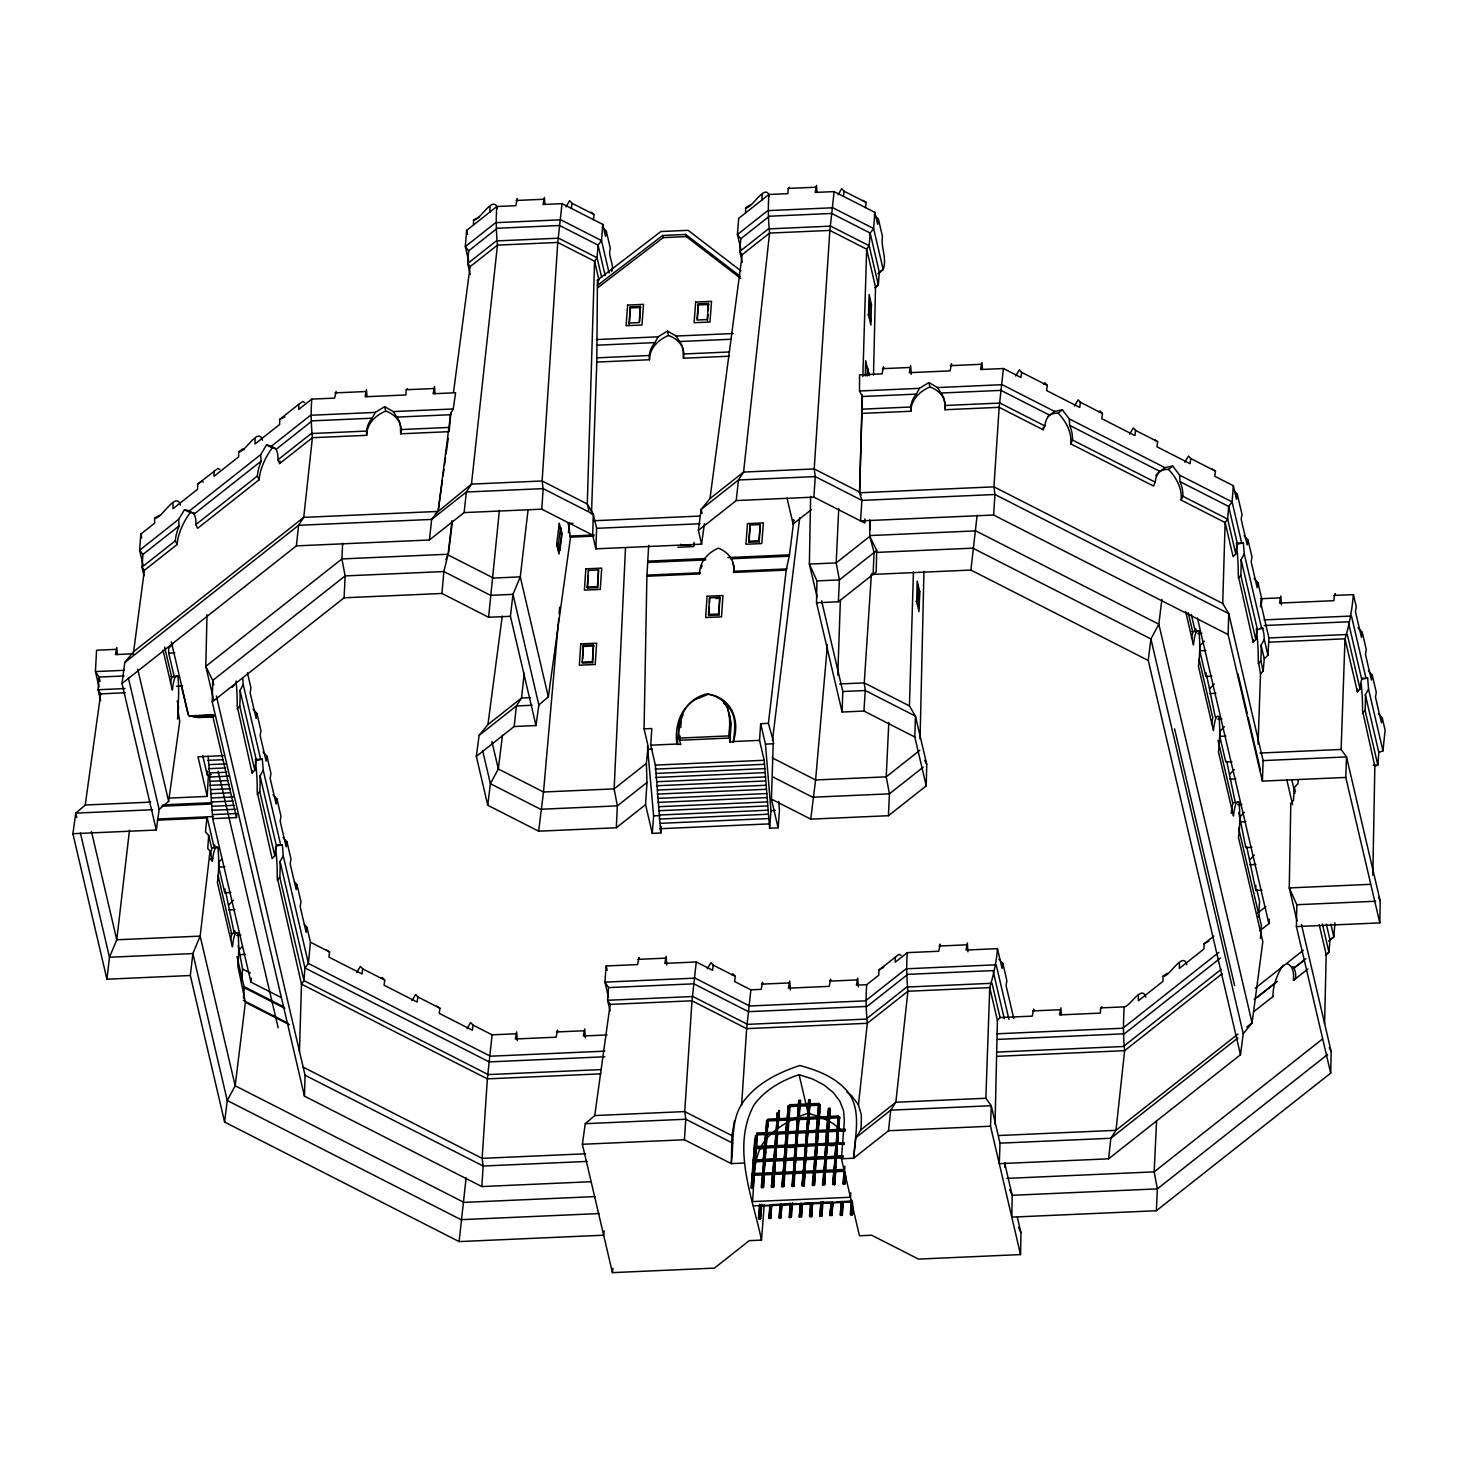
<?xml version="1.0" encoding="UTF-8"?>
<svg xmlns="http://www.w3.org/2000/svg" width="1458" height="1458" viewBox="0 0 1458 1458"><rect width="100%" height="100%" fill="white"/><g stroke="black" fill="none" stroke-linecap="round" stroke-linejoin="round"><path stroke-width="1.5" d="M1298.258 779.611L1297.985 783.584L1294.34 787.338L1293.465 800.424L1290.822 803.303L1289.255 887.922L1296.818 904.725L1296.417 926.577L1379.815 922.896L1345.789 777.424L1262.391 781.105L1228.11 634.558L993.609 515.02L860.548 520.907L861.897 500.386L859.564 492.786L862.407 396.503L859.491 390.999L859.564 374.888L882.072 373.886L883.439 366.815L883.712 367.981M661.276 826.431L660.784 833.01L652.273 833.375L645.566 804.67L646.969 782.49L646.386 763.409L648.099 746.022L644.072 728.854L646.896 576.256L648.682 545.31M810.63 496.394L809.372 564.082L817.027 596.814M793.899 520.105L789.471 554.86L786.208 570.096L768.421 723.35L773.305 740.956L771.41 799.093L810.739 819.141L888.414 815.715L926.231 785.844L914.804 737.001L863.938 711.048L842.104 712.014L816.535 602.755L816.936 580.904L809.372 564.082L836.181 562.897L869.77 536.398L869.861 519.996M1004.835 1167.348L1004.926 1162.901M743.489 1163.083L731.242 1163.63L731.952 1135.654L684.75 1111.579L594.736 1115.57L585.241 1123.681L582.38 1144.275L612.415 1272.634L714.438 1268.114L749.248 1240.649L761.495 1240.102C752.601 1196.982 731.132 1147.355 753.968 1105.018C764.903 1089.928 781.688 1080.433 799.093 1074.692L812.452 1078.938L823.97 1084.952L833.211 1092.461L839.844 1101.209L843.599 1110.868L844.346 1121.02L841.448 1158.764L859.455 1235.764L871.702 1235.236L918.522 1259.092L1020.545 1254.573L1020.965 1232.721L1017.356 1217.321M1372.816 875.164L1374.839 766.325L1362.501 710.575A31.055 3.918 85.7 0 0 1361.207 683.711M1379.815 922.896L1380.216 901.044L1346.499 756.921L1341.123 749.467L1345.005 638.823C1349.507 624.534 1351.985 609.845 1353.425 594.627L1334.234 595.465L1333.924 600.678L1279.504 603.083L1280.853 596.012L1281.436 604.815M117.333 654.533L116.804 647.498L115.455 654.587L133.589 653.785M336.142 391.382L334.629 398.107L311.793 399.109L298.762 409.406L298.799 404.285L302.899 401.424L304.667 402.608M366.979 396.704L366.468 389.687L365.101 396.758L405.907 394.954L406.235 389.742L407.493 388.593M434.994 393.696L434.484 386.662L433.117 393.751L455.625 392.749L453.238 408.969L450.759 413.161L438.093 511.43L431.659 519.413L429.436 539.989L296.375 545.875L122.016 683.492L156.298 830.039L72.9 833.721L75.761 813.127L85.238 805.016L150.611 802.119M517.499 200.256L517.189 198.598L515.84 205.687L496.868 206.526L466.578 230.419L465.321 246.602L468.856 261.693M517.262 1040.72L516.679 1031.918L515.33 1038.989L556.136 1037.185L557.503 1030.113L557.813 1031.772M544.928 204.43L544.399 197.395L543.05 204.484L562.023 203.646L602.755 224.404L605.544 236.342L606.346 231.366L602.446 227.083M585.296 1037.713L584.713 1028.911L583.346 1035.982L607.002 1034.943M639.278 959.145L638.969 957.487L637.62 964.576L606.163 965.961L604.924 982.127L608.496 997.4M666.762 965.105L666.178 956.284L664.83 963.374L696.268 961.97L712.543 970.263L713.181 965.123L710.957 962.663L707.239 968.75M762.844 983.95L762.552 982.291L761.185 989.362L750.888 989.818L734.613 981.526L735.251 976.368L732.845 973.798L731.734 974.691M789.507 187.28L788.249 188.428L787.921 193.641L768.949 194.479L738.659 218.39L737.42 234.556L740.956 249.664M790.345 989.891L789.762 981.088L788.395 988.16L829.219 986.355L830.568 979.284L830.841 980.432M817.009 192.383L816.498 185.366L815.131 192.438L834.122 191.599L874.855 212.358L877.643 224.295L878.445 219.338L874.217 214.782M858.361 986.884L857.705 978.118L856.429 985.152L866.726 984.697L878.809 975.147L878.864 970.026L899.057 954.334L901.135 955.391M911.232 374.414L910.649 365.612L909.282 372.683L950.106 370.879L951.473 363.807L951.764 365.448M940.41 945.331L940.137 944.164L938.77 951.254L907.332 952.639L895.23 962.189L895.267 957.068M967.93 951.782L967.347 942.962L965.98 950.051L997.436 948.648L1002.065 968.44L1002.867 963.465L998.967 959.164M982.455 369.475L981.945 362.459L980.578 369.53L1003.414 368.528L1020.946 377.458L1021.584 372.319L1019.361 369.84L1015.643 375.945M1033.977 1010.704L1033.667 1009.045L1032.3 1016.117L1000.06 1017.556L997.4 1020.345L995.03 1124.355M1061.388 1014.859L1060.877 1007.842L1059.51 1014.914L1100.334 1013.11L1100.644 1007.897L1101.92 1006.749M207 614.711L205.797 666.361L213.579 699.585M591.146 1181.709L481.814 1186.557L304.449 1096.143L212.23 701.881L212.722 680.43L205.797 666.361L341.919 558.924L448.098 554.222L443.852 571.554L441.938 593.461L488.594 617.263L510.428 616.297L535.997 725.555L514.164 726.521L476.329 756.392L487.756 805.253L538.64 831.188L616.315 827.743L645.566 804.67M869.934 529.6L870.134 520.542M873.506 375.052L875.529 287.117L866.653 249.172L869.168 245.746L870.153 233.061L873.615 228.542L874.855 212.358M869.77 536.398L876.695 550.468L876.203 571.919L838.368 601.789L816.535 602.755M920.071 738.987L923.953 571.299M926.231 785.844L926.741 764.393L915.442 716.097L909.428 705.909L913.437 572.028M1324.575 1024.117L1326.197 954.516L1319.198 924.627M1004.58 1162.7L1012.198 1195.287L1011.797 1217.138L1156.34 1210.741L1330.698 1073.124L1331.19 1051.674L1301.447 924.463M242.83 678.954L243.213 684.567L240.041 690.399L256.426 760.438A31.037 4.684 87.5 0 0 254.767 770.189L252.106 772.995L237.162 706.128A31.055 3.918 85.7 0 0 236.068 681.105M252.106 772.995L252.179 770.316M256.426 760.438L262.312 759.181L263.224 770.134L260.053 775.966L276.437 846.005A31.037 4.684 87.5 0 0 274.778 855.773L272.117 858.562L257.173 791.694A31.055 3.918 85.7 0 0 255.478 761.24M299.455 1051.564L301.478 984.114L277.202 877.279A31.055 3.918 85.7 0 0 275.489 846.806M591.474 514.073L596.796 362.076L597.452 280.118L660.893 231.53L688.103 230.328L740.956 270.915M865.268 375.909L865.669 360.709L869.077 375.235M867.145 375.964L867.382 367.106L869.387 375.654M869.551 315.183L870.025 298.544M871.428 304.522L870.882 325.116L868.549 315.128L869.096 294.534L871.519 304.977L869.825 305.105M917.611 603.721L918.139 585.077M919.16 605.471L918.996 611.649L916.663 601.662L917.21 581.068L919.634 591.492L919.214 607.621L917.702 601.206L916.007 601.334M919.269 601.352L919.542 591.055M1212.218 469.075L1215.443 471.134L1214.824 476.292L1233.34 485.733L1232.101 501.898L1228.638 506.418L1227.654 519.103L1225.139 522.547L1233.14 556.683L1235.783 553.876A31.037 4.684 87.5 0 1 1237.459 544.126L1243.346 542.868L1244.257 553.821L1241.086 559.653L1257.47 629.692A31.037 4.684 87.5 0 0 1255.812 639.461L1253.151 642.249L1238.207 575.381A31.055 3.918 85.7 0 0 1236.493 544.928M1253.151 642.249L1253.224 639.57M1258.054 744.072L1260.514 673.742L1258.218 660.966A31.055 3.918 85.7 0 0 1256.286 628.763M1264.25 625.518L1348.285 621.801L1361.736 679.319A31.037 4.684 87.5 0 0 1360.077 689.069L1357.416 691.876L1357.489 689.178M304.449 1096.143L305.068 1075.239L216.367 695.958M704.451 523.55L701.59 544.162L595.885 548.828L592.677 535.104L593.297 514.2L587.282 504.012L594.572 261.219L597.069 257.774L598.053 245.09L601.516 240.57L602.755 224.404M862.298 394.954L859.564 492.786L993.937 486.844L1222.715 603.466L1228.748 613.672L1263.102 760.602L1262.391 781.105M862.844 376.547L866.653 249.172L829.857 230.419L769.551 233.08L742.177 254.694L709.991 498.581L701.152 509.425L698.382 530.42L701.59 544.162M864.904 518.884L864.776 523.058L813.892 497.123L736.217 500.568L698.382 530.42M914.804 737.001L915.442 716.097L865.268 690.527L842.815 691.511L821.601 600.805M1222.715 603.466L1225.139 522.547L1181.126 500.094L1181.235 497.47A31.055 19.446 50 0 0 1168.459 469.403L1172.724 466.031L1179.613 475.144L1179.996 481.632A31.037 20.212 51.7 0 1 1182.803 496.23L1181.126 500.094M1228.11 634.558L1228.748 613.672L994.957 494.499L861.897 500.386L815.241 476.602L738.459 479.992L701.152 509.425L702.1 513.471M595.885 548.828L596.614 528.325L593.297 514.2L543.141 488.63L466.36 492.02L431.659 519.413L298.598 525.299L124.787 662.497L122.016 683.492M837.749 674.981L840.391 600.131M842.104 712.014L842.815 691.511M1161.88 599.384L1158.837 624.206L1150.909 638.932L1243.255 1033.74L1240.485 1054.735L1108.609 1158.818L999.295 1163.666L1000.006 1143.163L991.24 1105.711L985.863 1098.257L989.745 987.613C993.518 974.946 996.507 962.134 997.436 948.648M1020.545 1254.573L990.529 1126.214L991.24 1105.711L890.729 1110.158L855.882 1137.677L853.677 1158.217L841.448 1158.764M1272.943 996.543L1273.034 993.791A31.055 14.361 -64.9 0 1 1283.04 965.178M1305.858 958.69L1293.811 968.203A31.037 13.578 -63 0 1 1295.652 978.664L1293.446 980.341L1293.556 977.589A31.055 14.361 -64.9 0 0 1286.867 963.793M1345.789 777.424L1346.499 756.921L1263.102 760.602M342.648 543.305L341.919 558.924L345.127 575.91L344.106 597.798L212.23 701.881M625.482 548.299L614.128 788.869L617.354 805.873L616.315 827.743M838.751 508.441L836.181 562.897L839.407 579.901L838.368 601.789M888.797 722.366L886.227 776.841L889.435 793.826L888.414 815.715M862.352 413.379L910.849 411.247L910.703 407.001A31.037 23.893 -13.2 0 1 916.335 394.116L919.506 388.284L928.874 382.561L937.403 387.5L941.03 393.022A31.037 23.893 -13.2 0 1 944.711 405.506L944.875 409.734L999.149 407.329L1043.181 429.782L1043.308 427.158M1070.773 443.852L1070.883 441.209A31.055 19.446 50 0 0 1058.107 413.143L1062.372 409.771L1069.261 418.883L1069.643 425.372A31.037 20.212 51.7 0 1 1072.45 439.988L1070.773 443.852L1153.533 486.043L1155.21 482.179A31.037 20.212 51.7 0 1 1159.967 471.426L1165.051 467.654L1172.724 466.031M1156.577 1120.582L1154.171 1171.868L1157.379 1188.871L1156.34 1210.741M699.512 697.835L708.406 694.245C731.843 697.817 740.354 720.361 733.356 741.539L729.765 742.341C728.635 720.616 735.197 699.33 707.094 693.899C684.422 698.655 674.161 723.496 680.795 744.509L676.895 744.036C674.343 725.555 681.032 705.362 699.056 697.853M481.814 1186.557L483.163 1166.017L482.142 1158.363L487.355 1078.865L492.093 1034.834L473.012 1025.083L470.606 1022.514L467.07 1028.728M592.677 535.104L541.793 509.17L543.141 488.63L542.121 480.976L557.758 242.447L562.023 203.646M990.529 1126.214L888.487 1130.734L853.677 1158.217C854.807 1134.743 863.428 1106.13 843.799 1087.504C831.789 1075.676 815.769 1069.844 799.804 1065.506C778.135 1072.705 756.465 1083.385 742.833 1102.412C730.422 1120.327 734.067 1143.181 731.242 1163.63L684.422 1139.755L685.77 1119.234L684.75 1111.579L692.003 1000.789L696.268 961.97M741.593 1105.456L746.642 1028.637L750.888 989.818M813.892 497.123L815.241 476.602L814.202 468.947L829.857 230.419L834.122 191.599M871.41 573.832L864.248 682.873L865.268 690.527L863.938 711.048M993.609 515.02L994.957 494.499L993.937 486.844L999.149 407.329L1003.414 368.528M214.235 847.754L207 816.863L205.487 831.917L208.658 835.361L211.811 848.866A31.037 4.684 87.5 0 0 210.572 854.552M208.658 835.361L207.765 848.447L210.025 851.107L212.394 861.204L210.152 858.634M582.161 662.114L583.291 645.438L593.497 644.983L592.622 662.679L582.416 663.117L582.161 662.114L592.367 661.659L592.622 662.679M587.228 587.045L588.339 570.37L598.545 569.914L597.671 587.61L587.483 588.048L587.228 587.045L597.434 586.59L597.671 587.61M582.69 658.961L583.291 645.438M587.483 588.048L588.321 575.546M592.367 661.659L593.497 644.983M597.434 586.59L598.545 569.914M660.784 833.01L655.371 765.086L650.705 745.184L651.835 728.508L644.072 728.854M646.896 576.256L699.548 573.923L699.731 571.153A31.055 24.677 -14.1 0 1 718.247 548.153A31.055 24.677 -14.1 0 1 733.739 569.641L733.556 572.429L786.208 570.096M708.479 614.456L709.59 597.78L719.796 597.343L718.922 615.021L708.734 615.476L708.479 614.456L718.685 614L718.922 615.021M708.734 615.476L709.281 607.129M709.572 602.974L709.59 597.78M718.685 614L719.796 597.343M731.952 1135.654L734.504 1120.582M778.736 801.426L779.465 810.302L778.116 827.816L769.624 828.199L764.192 760.274L759.545 740.372L760.675 723.697L768.421 723.35M180.446 505.015C175.999 490.143 161.2 519.959 154.657 518.064L154.621 523.185L140.843 534.047L139.603 550.231L143.103 565.212M274.869 447.916A31.055 12.812 -61.2 0 0 272.263 447.898A31.055 12.812 -61.2 0 0 259.451 477.112L259.141 479.755L197.614 528.325L195.828 524.607A31.037 13.578 -63 0 0 193.987 514.145L189.485 510.847L184.473 509.753L178.66 519.34L139.603 550.231L142.939 554.441L141.973 567.126L143.996 575.819M174.395 677.441L168.709 653.148L168.672 648.227L173.265 643.561M281.358 997.636L250.94 982.127L212.686 818.631L208.184 756.337M211.301 774.672L207.218 774.854L207.51 771.082M169.219 798.091L207.236 796.414L208.385 775.036M230.874 892.478L224.751 892.752L218.755 867.091L218.7 862.152L221.762 859.035M224.751 892.752L225.042 888.979M234.264 933.412L225.717 892.114M212.686 818.631L236.506 817.574L236.816 813.528L213.014 814.585M241.663 981.198L242.593 969.078L238.201 945.513M243.468 998.256L244.288 987.686L237.016 956.63M250.94 982.127L251.25 978.081M311.793 399.109C310.736 412.122 311.174 424.934 312.395 437.71L303.738 517.371L298.598 525.299L296.375 545.875M609.079 272.938L601.516 240.57L560.783 219.812L495.611 222.691L465.321 246.602L468.674 250.812L467.69 263.497L470.241 274.396M473.504 224.951L473.558 219.83C479.682 221.288 493.296 194.023 497.36 208.33M489.924 211.993L489.961 206.872M496.868 206.526C495.793 219.52 496.249 232.332 497.451 245.126L471.481 484.111L466.36 492.02L464.118 512.596L429.436 539.989M571.354 208.403L571.992 203.245L569.586 200.675L566.05 206.872M593.424 219.648L594.062 214.49L591.11 212.139M611.886 271.443C614.31 263.643 607.494 256.061 610.355 248.48L606.346 231.366M630.239 306.873L629.236 324.095L630.239 306.873L640.426 306.417L639.588 321.635M640.426 306.417L639.187 322.582L628.981 323.038M1008.936 1019.342L996.197 964.813L906.092 968.805L865.469 1000.862L749.649 1005.984L695.029 978.136L604.924 982.127L608.551 987.595L607.585 1000.279L610.082 1010.995M652.273 833.375L653.621 815.86L647.461 746.514M698.254 303.847L697.015 320.031L707.221 319.575L708.46 303.41L698.254 303.847L697.416 319.065M707.458 320.651L707.932 314.582M708.242 310.536L708.46 303.41M677.387 744.655L678.845 725.647L683.055 714.42M694.081 542.431L693.753 546.568L677.879 547.279M680.121 736.035L679.793 740.227L728.763 738.076L730.221 719.195L727.979 709.299M680.758 727.651L681.232 721.364M877.844 273.739L883.202 269.53L873.615 228.542L832.864 207.765L767.71 210.645L737.42 234.556L740.755 238.784L739.789 251.469L742.341 262.349M745.603 212.904L745.639 207.801C751.763 209.259 765.395 181.977 769.459 196.283M762.024 199.965L762.06 194.843M768.949 194.479C767.892 207.492 768.33 220.304 769.551 233.08L743.58 472.064L738.459 479.992L736.217 500.568M729.765 742.341L731.223 723.478L729.601 715.185M733.174 742.195C735.178 728.8 737.566 711.121 723.387 703.266M748.756 541.21L749.995 525.044L760.201 524.588L759.199 541.829L748.993 542.285L748.756 541.21L758.944 540.754L759.199 541.829M748.993 542.285L750.086 528.142M758.944 540.754L760.201 524.588M769.624 828.199L770.972 810.666L765.45 744.109L760.675 723.697M757.486 1133.048L753.257 1187.851L751.672 1188.379L754.77 1138.844M750.998 1187.942L755.444 1135.563M752.364 1179.358L753.057 1170.337M753.75 1161.297L754.442 1152.276M755.135 1143.254L755.499 1138.734M763.263 1169.808L762.953 1174L753.586 1174.383L752.802 1188.325M762.953 1174L763.7 1160.513L754.624 1160.914L753.877 1174.401M759.454 1160.732L754.916 1160.933L755.663 1147.428L765.013 1147.063L765.778 1133.559L765.341 1142.872M756.447 1146.517L756.702 1133.96L766.051 1133.577L766.799 1120.09L763.336 1159.639L764.739 1147.027C765.377 1149.141 756.137 1149.633 755.663 1147.428M753.13 1183.987L753.586 1174.383M754.515 1166.017L754.624 1160.914M754.916 1160.933L755.554 1152.549M755.955 1147.464L756.702 1133.96M761.805 1204.199L760.712 1218.578L759.108 1219.107L759.545 1204.308M758.433 1218.669L759.928 1204.654M767.181 1133.54L767.947 1120.036L777.005 1119.635L772.94 1172.633L773.906 1160.058L764.83 1160.459L763.463 1187.395L761.878 1187.924L763.7 1160.513M759.454 1214.605L760.147 1205.584M761.204 1187.486L762.662 1173.982L762.534 1179.249M763.974 1160.532L764.794 1150.052M763.463 1187.395L763.792 1173.927L772.868 1173.526L771.41 1187.049L773.669 1186.94L777.114 1133.048L786.172 1132.647L785.425 1146.152L776.075 1146.535L775.328 1160.039L784.386 1159.639L785.188 1149.159M764.83 1160.459L764.083 1173.963L764.393 1169.772M825.629 1167.056L825.301 1171.248L826.048 1157.743L835.124 1157.342L834.158 1169.917L838.295 1116.026L768.001 1119.143L764.903 1159.566L765.869 1146.972L775.219 1146.608L775.966 1133.103L775.547 1142.416M766.908 1133.504L766.161 1147.009L766.908 1133.504L776.257 1133.139L777.005 1119.635M763.336 1183.532L763.792 1173.927M764.721 1165.58L765.468 1161.352M765.76 1152.093L765.122 1160.477L774.18 1160.076L775 1149.597M767.673 1127.253L767.947 1120.036M761.495 1240.102L764.229 1204.6M843.453 196.356L844.073 191.217L841.667 188.647L838.15 194.843M768.639 1218.232L770.097 1204.709L769.314 1218.669L770.899 1218.123L771.227 1204.654L780.303 1204.253L779.52 1218.214L781.105 1217.667L781.433 1204.217L790.801 1203.834M771.41 1187.049L772.868 1173.526M777.096 1112.928L776.658 1118.778L777.57 1112.454M769.824 1212.145L769.605 1205.657M774.18 1160.076L774.945 1146.571L775.146 1147.501M772.576 1180.962L772.375 1174.474M773.141 1173.562L773.469 1169.371M777.296 1119.653L777.788 1113.365M770.899 1218.123L771.227 1204.654M770.608 1216.446L771.865 1205.547M773.669 1186.94L773.998 1173.471L783.347 1173.107L783.675 1168.915M783.347 1173.107L784.112 1159.602L775.036 1160.003L774.289 1173.508L774.599 1169.316M777.114 1133.048L776.349 1146.553L777.752 1133.941M779.52 1110.887L777.169 1132.155L778.153 1119.58L787.502 1119.215L787.976 1112.928M778.864 1110.303L778.426 1119.616L779.082 1111.233M773.214 1187.432L773.998 1173.471M774.927 1165.124L775.036 1160.003M775.328 1160.039L775.966 1151.656M777.879 1126.797L778.153 1119.58M778.845 1217.776L780.303 1204.253M790.163 1104.745L783.875 1186.484L782.29 1187.031L786.172 1132.647M780.012 1211.707L779.811 1205.201M781.597 1186.593L783.074 1173.07L782.946 1178.337M784.386 1159.639L785.133 1146.134L785.352 1147.063L766.088 1147.902L765.869 1146.972M787.502 1119.215L788.249 1105.711L785.826 1131.791L787.211 1119.179L787.429 1120.109M785.917 1139.864L785.68 1133.595M781.105 1217.667L781.433 1204.217M780.65 1218.159L782.071 1205.092M783.875 1186.484L784.204 1173.034L793.553 1172.651L793.881 1168.459M793.553 1172.651L794.3 1159.146L785.242 1159.547L784.495 1173.052M792.332 1159.274L785.516 1159.584L786.281 1146.079L795.339 1145.678L794.373 1158.253L798.838 1100.17M797.635 1119.653L797.417 1118.723L796.669 1132.228L787.32 1132.611L787.047 1145.168M787.593 1132.629L788.341 1119.124L797.708 1118.76L798.182 1112.472M797.708 1118.76L798.455 1105.255L789.379 1105.656L788.632 1119.161L789.124 1112.873M783.748 1182.638L784.204 1173.034M785.133 1164.669L785.242 1159.547M785.516 1159.584L786.172 1151.2M786.555 1146.116L787.32 1132.611M788.085 1126.341L788.341 1119.124M865.523 207.601L866.161 202.462L862.917 200.384M792.423 1202.85L791.311 1217.23L789.726 1217.758L790.145 1202.941M789.051 1217.321L790.509 1203.816L790.218 1211.252M804.014 1159.639L804.506 1158.709L795.448 1159.11L794.081 1186.047L792.478 1186.575L794.3 1159.146M791.803 1186.138L793.261 1172.633L793.152 1177.9M794.592 1159.183L795.394 1148.704M795.959 1141.505L796.378 1132.21L795.631 1145.696M791.311 1217.23L791.639 1203.761L796.469 1203.579M791.02 1215.535L791.639 1203.761M794.081 1186.047L794.41 1172.578L803.467 1172.177L802.009 1185.682L803.814 1186.083L804.616 1172.123L813.965 1171.758L814.293 1167.566M795.448 1159.11L794.683 1172.596L795.011 1168.405M800.661 1100.407L795.503 1158.199L796.469 1145.624L805.837 1145.259L806.584 1131.754L806.803 1132.684M797.508 1132.155L796.761 1145.66L797.508 1132.155L806.875 1131.773L808.661 1104.8L808.169 1105.747M797.799 1132.173L798.547 1118.687L807.623 1118.286L803.54 1171.284M808.935 1104.836L799.585 1105.2L798.838 1118.705L799.312 1112.418M799.986 1100.116L800.369 1104.289M793.954 1182.183L794.41 1172.578M795.339 1164.213L796.086 1159.985M795.722 1159.128L796.542 1148.649M798.291 1125.886L798.547 1118.687M799.877 1105.237L800.205 1101.045M799.257 1216.865L800.715 1203.36L799.257 1216.865L801.517 1216.774L801.845 1203.306L801.517 1216.774M808.607 1100.043L807.696 1117.375M800.424 1210.796L800.223 1204.29M802.009 1185.682L805.545 1145.223L805.764 1146.152M809.044 1099.715L808.297 1103.943M801.226 1215.079L802.483 1204.199M804.287 1185.591L804.616 1172.123M813.965 1171.758L814.712 1158.253L805.636 1158.654L804.67 1171.23L808.753 1118.231L818.102 1117.849L818.594 1111.561M815.806 1147.792L815.004 1158.272L805.928 1158.673L806.675 1145.168L816.043 1144.803L816.79 1131.299L807.714 1131.7L806.967 1145.204L807.714 1131.7M808.005 1131.736L808.753 1118.231M819.141 1104.38L809.791 1104.745L808.826 1117.32L810.192 1099.66M803.814 1186.083L805.253 1173.016M804.889 1172.159L805.217 1167.967M805.545 1163.776L805.636 1158.654M805.928 1158.673L806.584 1150.289M808.479 1125.448L809.39 1119.106M809.044 1118.25L809.518 1111.962M810.393 1100.59L810.083 1104.781L810.575 1103.852M740.755 238.784L769.35 216.221L831.698 213.451L870.153 233.061L879.32 272.263L878.336 284.948L874.764 287.773M821.401 1202.486L812.051 1202.85L811.723 1216.318L810.119 1216.865L810.921 1202.905L804.105 1203.215M809.445 1216.428L810.921 1202.905M819.724 1111.525L819.25 1117.812L819.997 1104.307L814.475 1185.135L812.89 1185.682L816.79 1131.299M818.503 1103.487L816.425 1130.442L817.829 1117.83L818.047 1118.76M810.63 1210.34L810.429 1203.834M812.215 1185.245L813.673 1171.722L813.564 1176.989M815.004 1158.272L815.751 1144.767L815.97 1145.696L796.688 1146.553L796.469 1145.624M816.516 1138.516L816.298 1132.246M811.723 1216.318L812.051 1202.85M811.268 1216.81L812.689 1203.743M814.475 1185.135L814.803 1171.667L824.171 1171.303L824.481 1167.111M824.171 1171.303L824.918 1157.798L815.842 1158.199L815.095 1171.703M826.012 1147.337L825.21 1157.834L816.134 1158.235L816.881 1144.73L825.957 1144.33L824.572 1156.941M817.92 1131.244L817.173 1144.749L817.92 1131.244L827.269 1130.879L828.035 1117.375L828.253 1118.304M818.211 1131.28L818.959 1117.776L828.308 1117.411L828.964 1109.028M814.366 1181.29L814.803 1171.667M815.751 1163.32L815.842 1158.199M816.134 1158.235L816.772 1149.852M818.685 1124.993L818.959 1117.776M823.023 1201.501L821.929 1215.863L820.325 1216.409L820.763 1201.592M819.651 1215.972L821.109 1202.449L820.836 1209.885M826.048 1157.743L824.681 1184.68L823.096 1185.226L825.957 1144.33M828.272 1108.736L825.592 1143.473L826.996 1130.843L826.558 1140.156M822.421 1184.789L823.879 1171.266L823.77 1176.533M828.745 1108.098L828.308 1117.411M821.929 1215.863L822.257 1202.413L829.347 1202.139M821.474 1216.355L822.257 1202.413M824.681 1184.68L825.009 1171.23L834.085 1170.829L832.627 1184.333L834.432 1184.716L835.215 1170.774L844.583 1170.391L844.893 1166.2M830.386 1110.577L826.121 1156.85L827.087 1144.275L836.436 1143.892L837.202 1130.406L836.764 1139.7M828.126 1130.807L827.379 1144.293L828.126 1130.807L837.475 1130.424L838.241 1116.919L838.441 1117.849M828.417 1130.825L829.165 1117.32L838.514 1116.956L837.876 1116.063M829.875 1108.044L829.456 1117.357L830.094 1108.973M824.572 1180.834L825.009 1171.23M825.939 1162.864L826.686 1158.636M826.34 1157.78L827.142 1147.3M828.891 1124.537L829.165 1117.32M829.857 1215.516L831.315 1202.012L829.857 1215.516L832.135 1215.407L832.463 1201.957L832.135 1215.407M832.627 1184.333L834.085 1170.829M831.042 1209.447L830.823 1202.941M834.76 1156.486L836.163 1143.874C836.801 1145.988 827.561 1146.48 827.087 1144.275M833.794 1178.264L833.593 1171.758M834.377 1170.847L834.687 1166.655M836.218 1146.899L835.416 1157.379L830.878 1157.579M831.844 1213.73L833.101 1202.832M834.887 1184.224L835.215 1170.774M843.052 1156.996L836.254 1157.287L835.288 1169.863L839.371 1116.864L838.623 1130.369M841.084 1157.123L836.546 1157.324L837.293 1143.819L844.382 1143.546M838.332 1130.351L837.585 1143.856L838.332 1130.351L845.421 1130.078M834.432 1184.716L835.853 1171.649M835.507 1170.792L835.835 1166.6M836.145 1162.409L836.254 1157.287M836.546 1157.324L837.184 1148.94M839.097 1124.082L839.589 1117.794M852.857 1210.322L852.529 1214.514L850.943 1215.061L851.727 1201.1L842.651 1201.501L842.323 1214.97L840.737 1215.498L841.521 1201.556L836.983 1201.756M840.063 1215.061L841.521 1201.556M845.731 1175.403L845.093 1183.787L843.508 1184.315L844.364 1169.462L752.109 1173.581M841.248 1208.992L841.029 1202.486M842.833 1183.878L844.291 1170.373L844.164 1175.64M842.323 1214.97L842.651 1201.501M842.031 1213.275L843.307 1202.394M845.093 1183.787L845.294 1172.068M850.779 1192.826L850.451 1197.255L752.492 1201.592C754.77 1178.556 751.435 1150.963 771.009 1134.124C781.616 1124.391 794.519 1117.703 808.096 1113.201L821.455 1117.448L832.974 1123.462L842.232 1130.971M866.726 984.697C865.651 997.709 866.107 1010.503 867.31 1023.297L858.452 1104.8L861.35 1114.969L861.222 1125.558L860.767 1129.95L855.882 1137.677M850.269 1214.605L851.381 1200.244L852.019 1201.137M851.436 1208.536L851.727 1201.1M852.529 1214.514L852.73 1202.795M852.073 1215.006L852.42 1210.486M907.332 952.639C906.256 965.652 906.712 978.464 907.915 991.24L895.85 1102.248L890.729 1110.158L888.487 1130.734M1211.908 676.166L1205.784 676.439L1199.77 650.778L1199.734 645.839L1204.326 641.174M1205.784 676.439L1206.076 672.667M1215.298 717.099L1206.75 675.801M1231.919 761.75L1225.795 762.024L1219.799 736.345L1219.763 731.424L1224.337 726.74M1235.309 802.665L1226.761 761.368M1251.93 847.317L1245.806 847.59L1238.771 812.707M1260.496 606.783L1261.024 600.149M1261.954 890.109L1255.83 890.382L1246.772 846.934M1255.83 890.382L1255.794 885.443M1258.418 917.027L1259.603 901.518L1256.778 889.672M1260.441 938.369L1261.407 925.684L1238.589 828.108M1260.004 930.678L1268.897 923.661L1269.244 919.233M1326.343 924.135L1329.969 939.663L1328.985 952.347L1325.486 955.118M1334.927 922.768L1333.851 936.911L1328.53 941.103M1361.736 679.319L1367.64 678.061L1368.552 689.105L1365.362 694.846L1378.831 752.383L1377.846 765.067L1374.839 766.325M1378.831 752.383L1382.986 750.888L1385.1 730.002L1382.275 717.937L1378.375 713.636M177.512 719.049L178.569 706.784L177.22 700.988M366.669 435.322L366.887 432.716A31.055 23.128 -12.4 0 1 385.714 411.083L384.675 406.636L375.326 412.359L372.154 418.191A31.037 23.893 -13.2 0 0 366.505 431.076L366.669 435.322L312.395 437.71L279.644 463.553L277.877 459.853A31.037 13.578 -63 0 0 276.036 449.392L271.534 446.093L266.522 444.982L260.672 454.659L189.485 510.847M450.759 413.161L449.173 431.659L400.677 433.81L400.914 431.204A31.055 23.128 -12.4 0 0 385.714 411.083M488.594 617.263L499.383 510.464M604.159 1230.807L603.648 1235.199L459.106 1241.596L466.123 1177.827M538.64 831.188L543.506 792.004L558.706 618.484M559.088 613.964L559.69 607.202M568.456 532.771L569.349 522.529M649.448 359.743L649.685 357.137A31.055 23.128 -12.4 0 1 668.493 335.504L667.454 331.057L658.105 336.78L654.934 342.612A31.037 23.893 -13.2 0 0 649.302 355.497L649.448 359.743L596.796 362.076M729.529 356.189L683.456 358.231L683.693 355.624A31.055 23.128 -12.4 0 0 668.511 335.504M810.739 819.141L815.605 779.957L827.433 644.746M910.849 411.247L911.086 408.641A31.055 23.128 -12.4 0 1 929.912 387.008L928.874 382.561M944.875 409.734L945.094 407.128A31.055 23.128 -12.4 0 0 929.912 387.008M1240.485 1054.735L1148.266 660.474L970.9 570.06L977.133 515.239M1260.514 673.742L1263.193 671.026L1264.268 658.743L1261.097 645.238L1264.286 639.497L1263.886 633.793L1262.482 627.778L1257.47 629.692M1264.268 658.743L1267.95 655.225L1268.934 637.948L1261.188 604.833L1261.99 599.858L1257.999 582.744L1254.099 578.443M811.268 509.699L793.097 524.042L793.498 519.668M514.164 726.521L516.387 705.964L521.527 698.036L524.224 673.231M1108.609 1158.818L1110.85 1138.261L1115.99 1130.333L1237.951 1034.05M459.106 1241.596L224.605 1122.059L190.324 975.511L106.926 979.193L109.478 957.25L116.768 939.79L129.47 830.295M190.324 975.511L192.875 953.568L200.165 936.109L210.025 851.107M451.998 520.67L448.098 554.222L445.911 559.453M510.428 616.297L512.979 594.335L520.269 576.876L528.069 509.79M612.415 1272.634L612.925 1268.241M124.787 662.497L133.626 651.653L144.36 570.351L177.092 544.508L177.42 541.884A31.055 12.812 -61.2 0 1 190.214 512.669A31.055 12.812 -61.2 0 1 194.971 513.635M279.644 463.553L279.972 460.928M224.605 1122.059L227.248 1100.498L192.875 953.568L109.478 957.25L80.427 833.083M230.929 933.485L238 933.175A31.055 5.449 89.3 0 1 237.763 965.469L245.4 1002.32L235.175 1085.773L227.248 1100.498L461.02 1219.672L599.402 1213.548M452.381 521.691L448.299 555.042L493.46 578.061L520.269 576.876L548.336 696.851L538.859 704.961L535.997 725.555M487.756 805.253L490.398 783.693L482.689 750.761M502.481 735.142L498.326 768.967L490.398 783.693L540.554 809.263L617.354 805.873L646.969 782.49M772.448 740.518L799.713 517.809M1148.266 660.474L1150.909 638.932L972.814 548.153L876.331 552.418M212.394 861.204L212.74 858.507M558.487 543.652L556.792 543.67L558.286 550.085L559.981 550.067L558.487 543.652L560.546 527.468L558.851 527.486M559.981 550.067L562.041 533.883L560.546 527.468M568.11 522.893L570.515 537.309L548.336 696.851M453.493 392.421L470.077 266.723L467.69 263.497L496.285 240.934L558.633 238.183L597.069 257.774L601.662 277.385M476.329 756.392L479.099 735.397L487.938 724.553L521.527 698.036L530.457 697.635M487.938 724.553L502.245 616.151M85.238 805.016L100.693 693.862L98.087 689.743L99.071 677.059L95.426 671.573L96.574 650.213L115.765 649.375M156.298 830.039L159.159 809.445L128.377 677.861M159.159 809.445L168.636 801.317L179.735 721.564L177.712 708.752A31.055 5.449 89.3 0 0 177.949 676.457L170.878 676.767M438.402 509.225L442.412 480.411M443.013 475.982L443.943 469.33M444.562 464.902L445.492 458.249M446.093 453.821L448.262 438.311M594.736 1115.57L610.173 1004.416L607.585 1000.279L692.878 996.507L747.498 1024.354L866.143 1019.106L906.748 987.048L992.041 983.275L1000.06 1017.556M326.3 949.887L329.544 951.965L328.907 957.104L362.021 973.98L362.659 968.841L360.436 966.381L356.718 972.468M381.194 978.391L382.324 977.516L384.73 980.086L384.092 985.225L417.188 1002.102L417.826 996.962L415.621 994.502L411.903 1000.589M436.653 1006.148L439.897 1008.207L439.259 1013.365L472.374 1030.241L473.012 1025.083M1043.527 384.165L1044.876 382.853L1047.281 385.404L1046.644 390.562L1079.74 407.438L1080.378 402.28L1078.173 399.82L1074.455 405.925M1098.931 411.849L1100.043 410.974L1102.448 413.543L1101.811 418.683L1134.925 435.559L1135.563 430.42L1133.34 427.959L1129.622 434.047M1154.39 439.587L1157.634 441.665L1156.996 446.804L1190.092 463.68L1190.73 458.541L1188.525 456.081L1184.807 462.168M304.376 924.554L306.982 927.416L310.445 942.232L308.422 963.465L304.959 967.984L303.993 980.669L301.478 984.114L487.355 1078.865L600.951 1073.835M253.036 709.189L256.936 713.491L256.152 718.448L250.138 692.787L250.94 687.811L247.441 672.831M263.06 751.982L266.96 756.265L266.158 761.24L260.144 735.561L260.946 730.604L256.936 713.491M273.065 794.756L276.965 799.057L276.163 804.032L270.149 778.353L270.951 773.396L266.96 756.265M283.071 837.548L286.971 841.849L286.169 846.806L280.155 821.146L280.957 816.17L276.965 799.057M294.37 881.762L296.976 884.623L296.174 889.599L290.178 863.92L290.962 858.962L286.971 841.849M306.982 927.416L306.18 932.391L300.184 906.712L300.986 901.755L296.976 884.623M1234.726 491.492L1237.313 494.353L1236.512 499.329L1233.34 485.733M1244.075 535.669L1247.975 539.952L1247.191 544.928L1241.177 519.248L1241.979 514.291L1237.313 494.353M1257.999 582.744L1257.197 587.72L1251.183 562.041L1251.985 557.065L1247.975 539.952M1358.036 627.815L1362.264 632.371L1361.462 637.328L1355.448 611.649L1356.25 606.692L1353.425 594.627M1368.369 670.844L1372.27 675.145L1371.468 680.121L1365.472 654.442L1366.255 649.484L1362.264 632.371M1382.275 717.937L1381.473 722.895L1375.477 697.234L1376.279 692.258L1372.27 675.145M1043.181 429.782L1044.857 425.918A31.037 20.212 51.7 0 1 1049.614 415.166L1054.699 411.411L1062.372 409.771M178.623 519.413L179.097 525.901A31.037 13.578 -63 0 0 175.306 540.809L141.973 567.126L144.36 570.351M699.548 573.923L700.113 572.775L647.334 575.108M733.556 572.429L734.121 571.263A31.037 23.893 -13.2 0 0 732.663 562.66M797.963 1106.185L798.455 1105.255M773.414 1160.987L773.906 1160.058M784.112 1159.602L784.313 1160.532M795.339 1145.678C795.977 1147.792 786.737 1148.284 786.281 1146.079M814.712 1158.253L814.931 1159.183M824.918 1157.798L825.137 1158.727L805.855 1159.584M834.632 1158.29L835.124 1157.342M1334.234 595.465L1335.273 593.606L1335.583 595.265M1264.286 639.497L1267.95 655.225M601.024 1069.589L488.211 1074.582L303.993 980.669L279.772 877.151A31.037 4.684 87.5 0 0 280.064 861.55L283.253 855.81L282.342 844.747L276.437 846.005M435.249 513.854L471.481 484.111L542.121 480.976L587.282 504.012L588.759 510.336M1243.255 1033.74L1252.094 1022.878L1262.828 941.595L1238.462 837.439L1238.808 834.741A31.055 5.449 89.3 0 0 1239.045 802.429L1233.741 802.665M232.077 687.429L234.738 684.622M237.089 708.825L239.75 706.018A31.037 4.684 87.5 0 0 240.041 690.399M257.1 794.391L259.761 791.585A31.037 4.684 87.5 0 0 260.053 775.966M277.129 879.958L279.772 877.151M1238.134 578.079L1240.794 575.272A31.037 4.684 87.5 0 0 1241.086 559.653M1258.145 663.645L1260.805 660.839A31.037 4.684 87.5 0 0 1261.097 645.238M1362.428 713.272L1365.071 710.465A31.037 4.684 87.5 0 0 1365.362 694.846M228.724 904.944L233.298 900.279M239.203 949.778L242.265 946.661M1209.739 688.632L1214.332 683.966M1229.768 774.198L1234.361 769.532M1239.774 816.99L1244.367 812.325M1249.779 859.783L1254.372 855.099M468.674 250.812L497.251 228.25L559.599 225.498L598.053 245.09L605.179 275.598M470.077 266.723L497.451 245.126L557.758 242.447L594.572 261.219L599.001 280.191M173.028 503.557L172.992 508.678L197.614 489.25L197.65 484.129L217.843 468.455L219.921 469.512M214.053 471.171L214.016 476.292L238.638 456.864L238.675 451.743C244.798 453.219 258.43 425.936 262.495 440.243M255.077 438.803L255.041 443.925L279.663 424.478L279.699 419.375L298.799 404.285M271.534 446.093L310.554 415.275L375.271 412.414M142.939 554.441L179.097 525.901M193.987 514.145L261.146 461.147L260.672 454.659M276.036 449.392L312.194 420.852L372.154 418.191M195.828 524.607L257.355 476.037A31.037 13.578 -63 0 1 261.146 461.147M277.877 459.853L311.228 433.536L366.505 431.076M133.626 651.653L303.738 517.371L438.093 511.43M709.991 498.581L743.58 472.064L814.202 468.947L859.382 491.966L861.186 495.027M479.099 735.397L516.387 705.964L532.115 705.271M876.695 550.468L839.407 579.901L816.936 580.904M646.386 763.409L614.128 788.869L543.506 792.004L498.326 768.967L491.911 741.466M919.816 750.323L886.227 776.841L815.605 779.957L772.23 757.85M923.187 767.2L889.435 793.826L812.653 797.234L772.813 776.914M860.767 1129.95L895.85 1102.248L985.863 1098.257M1100.644 1007.897L1124.191 1006.858C1129.914 1006.822 1141.833 984.059 1145.806 997.108M1138.388 995.65L1138.352 1000.771L1162.955 981.343L1163.01 976.222C1169.134 977.68 1182.748 950.416 1186.812 964.722M1179.413 963.282L1179.376 968.385L1203.98 948.958L1204.035 943.836L1213.876 936.072M1257.397 913.346L1265.872 906.657M1218.906 952.366L1122.806 1028.236L997.053 1033.795M1220.492 957.979L1124.446 1033.795L997.454 1039.408M1221.294 969.26L1123.462 1046.48L997.126 1052.075M1222.077 973.762L1124.628 1050.671L997.418 1056.303M1255.247 988.196L1303.397 950.197M1254.172 999.477L1277.153 981.343M1257.27 997.363L1276.843 981.908M1293.811 968.203L1303.689 960.713M1253.607 1011.797L1273.381 996.251M1293.446 980.341L1307.935 968.969M1246.79 1027.07L1252.094 1022.878L1158.837 624.206L975.766 530.876L869.569 535.578L874.089 552.509L873.069 574.397L970.9 570.06M1237.951 1037.914L1110.85 1138.261L1000.006 1143.163M1322.497 1039.007L1154.171 1171.868L1006.895 1178.392M1327.637 1054.462L1157.379 1188.871L1012.198 1195.287L1009.683 1189.692M875.529 287.117L878.336 284.948L869.168 245.746L830.714 226.136L768.366 228.906L739.789 251.469L742.177 254.694M1326.197 954.516L1328.985 952.347L1322.388 924.08M597.306 285.513L662.643 235.485L685.734 234.465L740.263 276.346M597.816 287.663L663.153 237.636L686.226 236.597L740.773 278.478M473.558 219.83L478.807 217.388M279.699 419.375L284.948 416.915M238.675 451.743L242.757 448.9L244.27 449.665M197.65 484.129L201.751 481.268L203.245 482.033M154.657 518.064L159.523 515.367M745.639 207.801L750.105 204.94M878.864 970.026L883.73 967.31M1204.035 943.836L1208.882 941.139M1163.01 976.222L1167.093 973.379M879.32 272.263L883.202 269.53C887.211 258.303 880.65 247.277 882.454 236.451L878.445 219.338M1329.969 939.663L1333.851 936.911L1330.844 924.062M789.598 1106.586L789.379 1105.656M820.216 1105.237L810.01 1105.674L809.791 1104.745M776.294 1147.464L776.075 1146.535M806.894 1146.097L806.675 1145.168M761.24 1206.039L761.021 1205.11L760.238 1219.07M867.893 314.8L869.588 314.673L871.1 321.088M917.939 591.62L919.634 591.492M516.15 200.475L543.36 199.272M788.249 188.428L815.459 187.225M630.476 307.93L640.682 307.492M698.51 304.922L708.716 304.467M596.431 339.568L658.05 336.834M667.454 331.057L676.056 336.051L733.246 333.517M596.851 345.182L654.934 342.612M676.056 336.051L679.628 341.518L731.005 339.258M596.504 357.848L649.302 355.497M679.628 341.518A31.037 23.893 -13.2 0 1 683.31 354.002L729.492 351.961M334.939 392.895L365.411 391.546M406.235 389.742L433.445 388.539M882.4 368.674L909.61 367.471M950.416 365.666L980.888 364.318M384.675 406.636L393.204 411.575L453.238 408.969M859.491 390.999L919.451 388.338M937.458 387.555L1002.156 384.693L1054.644 411.448M393.259 411.63L396.849 417.097L450.777 414.71M862.407 396.503L916.335 394.116M941.03 393.022L1000.99 390.38L1049.614 415.166M396.849 417.097A31.037 23.893 -13.2 0 1 400.531 429.581L449.155 427.431M862.061 409.169L910.703 407.001M944.711 405.506L1000.006 403.064L1044.857 425.918M464.118 512.596L541.793 509.17M593.497 520.761L700.314 516.041M568.565 523.458L573.012 523.258M596.614 528.325L699.968 523.75M569.805 536.052L594.299 534.958M570.114 537.164L593.807 536.107M691.183 544.836L680.977 545.292L680.722 544.217M648.263 561.111L705.472 558.578M727.87 557.594L789.471 554.86M647.662 562.46L705.745 559.89M730.44 558.797L788.541 556.227M1236.275 543.178L1243.346 542.868M734.121 571.263L786.919 568.93M344.106 597.798L441.938 593.461M715.969 598.527L720.052 598.345M1260.623 598.728L1279.814 597.871M168.709 653.148L174.832 652.874M583.546 646.459L593.752 646.003M124.586 670.297L95.426 671.573L99.053 687.028M1263.977 619.887L1351.457 616.023L1365.891 677.788M124.039 675.947L99.071 677.059L100.092 681.469M1191.951 631.606L1199.023 631.296A31.055 5.449 89.3 0 1 1198.768 663.59L1198.421 666.288L1213.439 730.476L1213.785 727.779A31.055 5.449 89.3 0 1 1219.034 716.862A31.055 5.449 89.3 0 1 1218.797 749.157L1218.451 751.854L1233.45 816.043L1233.796 813.345A31.055 5.449 89.3 0 1 1239.045 802.429M1259.84 628.598L1263.375 628.434M1197.82 633.574L1201.902 633.392M124.951 688.541L98.087 689.743L100.638 700.66M176.454 686.262L182.578 686.007M1268.934 637.948L1347.301 634.485L1360.077 689.069M100.693 693.862L125.26 692.769M1269.098 642.176L1345.005 638.823L1357.416 691.876M1199.77 650.778L1205.894 650.505M839.68 683.966L864.248 682.873L909.428 705.909M189.996 716.17L213.797 715.113M192.602 716.643L214.253 715.696M193.914 716.88L213.397 716.024M195.226 717.117L212.558 716.352M196.538 717.354L213.852 716.589M197.851 717.591L213.014 716.917M1362.337 678.298L1367.64 678.061M1209.794 693.552L1215.917 693.279M223.329 755.663L197.978 756.793L207.236 796.414M679.282 738.094L728.271 735.926M207.874 760.383L223.019 759.709M255.241 759.49L262.312 759.181M1217.831 719.14L1221.913 718.958M208.858 764.648L226.19 763.883M650.705 745.184L676.895 744.036M733.356 741.539L759.545 740.372M208.549 768.694L225.862 767.929M648.099 749.303L652.364 749.102M765.45 744.109L773.943 743.726M209.551 772.977L226.865 772.211M209.241 777.023L228.724 776.148M1219.799 736.345L1225.923 736.071M210.244 781.306L227.557 780.54M655.371 765.086L764.192 760.274M209.934 785.333L229.416 784.477M655.061 769.131L763.883 764.32M210.936 789.616L230.419 788.76M656.045 773.414L764.885 768.603M210.626 793.662L230.109 792.806M655.736 777.46L764.575 772.631M211.629 797.945L233.262 796.979M1259.985 753.039L1341.123 749.467M656.738 781.725L765.578 776.914M211.319 801.973L232.952 801.025M162.859 804.852L212.212 802.665M161.401 806.238L211.355 804.014M656.428 785.771L765.268 780.959M212.321 806.256L233.954 805.308M152.397 809.737L75.761 813.127L76.8 817.555M657.43 790.054L766.27 785.242M212.011 810.302L235.813 809.245M657.121 794.1L765.96 789.288M157.737 819.031L213.123 816.589M1373.363 765.25L1377.846 765.067L1365.071 710.465M157.3 820.18L206.435 818.011M658.123 798.383L766.963 793.553M657.813 802.41L766.653 797.599M1229.805 779.137L1235.928 778.864M658.816 806.693L767.655 801.882M658.506 810.739L767.345 805.928M659.508 815.022L768.348 810.192M653.621 815.86L660 815.587M770.972 810.666L775.219 810.484M659.198 819.05L768.038 814.238M660.201 823.333L769.022 818.521M212.686 847.827L217.989 847.608A31.055 5.449 89.3 0 1 217.734 879.903L217.406 882.6L232.405 946.789L232.751 944.091A31.055 5.449 89.3 0 1 238 933.175M277.038 844.984L282.342 844.747M659.781 828.727L768.621 823.916M1237.842 804.707L1241.924 804.524M218.755 867.091L224.86 866.817M1239.81 821.911L1245.934 821.638M228.76 909.865L234.884 909.592M1249.816 864.703L1255.939 864.43M1370.392 884.332L1289.255 887.922L1296.982 920.946M236.797 935.453L240.88 935.271M1296.818 904.725L1375.714 901.244M239.24 954.717L245.363 954.443M637.93 959.364L665.14 958.161M939.098 946.042L966.308 944.839M608.551 987.595L693.844 983.822L748.464 1011.67L867.109 1006.421L907.733 974.363L993.026 970.591L1004.252 1018.595M761.513 984.15L788.723 982.947M829.529 981.143L856.739 979.94M610.173 1004.416L692.003 1000.789L746.642 1028.637L867.31 1023.297L907.915 991.24L989.745 987.613L997.4 1020.345M492.093 1034.834L515.64 1033.777M556.464 1031.972L583.674 1030.77M1032.629 1010.923L1059.838 1009.72M604.888 1051.145L490.362 1056.212L308.422 963.465L283.253 855.81M604.833 1056.777L489.195 1061.898L304.959 967.984L280.064 861.55M789.452 1104.763L818.922 1103.451M798.674 1106.185L788.468 1106.64M808.88 1105.729L799.804 1106.13L799.585 1105.2M585.241 1123.681L685.77 1119.234L732.645 1143.127M766.307 1121.02L840.008 1117.757M756.775 1133.066L765.833 1132.666M766.981 1132.611L776.039 1132.21M777.169 1132.155L786.245 1131.754M787.375 1131.7L796.451 1131.299M797.581 1131.262L806.657 1130.861M807.787 1130.807L816.863 1130.406M817.993 1130.351L827.069 1129.95M828.199 1129.895L837.256 1129.494M838.405 1129.458L845.203 1129.148M756.921 1134.889L845.348 1130.971M582.38 1144.275L684.422 1139.755M585.515 1153.788L482.142 1158.363L303.082 1067.092M999.113 1135.509L1115.99 1130.333L1124.628 1050.671C1123.079 1036.182 1123.298 1021.639 1124.191 1006.858M755.736 1146.535L844.164 1142.616M844.31 1144.439L837.293 1143.819M587.228 1161.425L483.163 1166.017L305.068 1075.239M754.697 1160.003L763.773 1159.602M764.903 1159.566L773.961 1159.165M775.109 1159.11L784.167 1158.709M785.315 1158.654L794.373 1158.253M795.503 1158.199L804.579 1157.798L804.798 1158.727L798 1159.037M805.709 1157.743L814.785 1157.342M815.915 1157.306L824.991 1156.905M826.121 1156.85L835.197 1156.449M836.327 1156.394L843.125 1156.103M753.13 1160.094L842.979 1156.121M754.843 1161.826L774.125 1160.987M775.255 1160.933L804.725 1159.62M826.267 1158.673L835.343 1158.272M836.473 1158.217L842.852 1157.925M751.964 1175.367L844.51 1171.303M751.453 1187.45L753.257 1187.851M761.659 1187.012L762.789 1186.958M771.865 1186.557L772.995 1186.502M782.071 1186.101L783.201 1186.047M792.277 1185.646L793.407 1185.609M802.465 1185.208L803.613 1185.154M812.671 1184.753L813.801 1184.698M822.877 1184.297L824.007 1184.242M833.083 1183.841L834.213 1183.787M843.289 1183.386L844.419 1183.349M595.374 1196.581L463.972 1202.394L235.175 1085.773L200.165 936.109L116.768 939.79L91.453 831.534M753.494 1205.875L851.454 1201.538M759.399 1206.094L851.946 1202.03M758.889 1218.195L760.712 1218.578M769.095 1217.74L770.225 1217.685M779.301 1217.284L780.431 1217.23M789.507 1216.829L790.637 1216.792M799.713 1216.391L800.843 1216.336M809.919 1215.936L811.049 1215.881M820.107 1215.48L821.255 1215.425M830.313 1215.024L831.461 1214.97M840.519 1214.569L841.649 1214.532M850.725 1214.131L851.855 1214.077M819.086 1105.273L818.867 1104.344L818.102 1117.849M825.465 1145.259L816.881 1144.73M560.346 533.901L562.041 533.883M1292.517 966.672L1294.832 967.711M844.073 191.217L866.161 202.462M1021.584 372.319L1047.281 385.404M1080.378 402.28L1102.448 413.543M1135.563 430.42L1157.634 441.665M1190.73 458.541L1215.443 471.134M1069.261 418.883L1164.997 467.69M1179.613 475.144L1232.101 501.898L1241.615 542.595M1069.643 425.372L1159.967 471.426M1179.996 481.632L1228.638 506.418L1237.459 544.126M1072.45 439.988L1155.21 482.179M1182.803 496.23L1227.654 519.103L1235.783 553.876M571.992 203.245L594.062 214.49M266.522 444.982L272.263 447.898M184.473 509.753L190.214 512.669M713.181 965.123L735.251 976.368M310.445 942.232L329.544 951.965M362.659 968.841L384.73 980.086M417.826 996.962L439.897 1008.207M242.593 969.078L250.393 973.051M243.377 986.264L283.745 1006.84M244.288 987.686L284.802 1008.353M243.304 1000.37L288.155 1023.243M245.4 1002.32L289.431 1024.755M846.934 1092.006L851.745 1095.887L858.452 1104.8M1329.204 1047.646L1331.19 1051.674M924.755 760.365L926.741 764.393M257.355 476.037L259.141 479.755M175.306 540.809L177.092 544.508M1378.539 897.308L1380.216 901.044M1018.431 1227.126L1020.965 1232.721M1195.742 628.726L1196.07 629.892M214.709 845.039L215.037 846.205M234.72 930.623L235.048 931.771M588.339 570.37L588.595 571.39M1368.552 689.105L1382.986 750.888M1244.257 553.912L1261.626 628.161M1294.34 787.338L1295.233 791.184M1291.861 780.012L1294.959 793.261M1240.794 575.272L1255.812 639.461M1260.805 660.839L1263.193 671.026M1286.776 779.738L1292.59 804.616M1237.97 673.942L1247.173 713.254M1248.194 717.628L1260.459 770.061M1296.417 926.577L1330.698 1073.124M1197.401 618.01L1268.897 923.661M1191.277 614.401L1195.268 631.514M1188.179 612.597L1192.844 632.553A31.037 4.684 87.5 0 0 1191.605 638.24M1199.041 659.034L1212.856 718.138A31.037 4.684 87.5 0 0 1211.616 723.806M1218.031 740.227L1232.885 803.704A31.037 4.684 87.5 0 0 1231.208 813.455M1185.646 611.649L1193.428 644.892L1193.774 642.194A31.055 5.449 89.3 0 1 1199.023 631.278M1174.547 728.8L1234.598 985.517M1002.867 963.465L1006.858 980.578L1006.056 985.553L1013.784 1018.522M787.047 498.162L793.097 524.042M685.734 234.465L686.226 236.597M749.995 525.044L750.25 526.119M662.643 235.485L663.153 237.636M771.41 799.093L778.116 827.816M799.093 1074.692L808.096 1113.201M597.452 280.118L598.436 284.292M466.578 230.419L467.508 234.41M606.163 965.961L607.184 970.354M538.859 704.961L512.979 594.335L490.526 595.338L443.852 571.554L345.127 575.91L212.722 680.43L213.761 684.859M243.213 684.659L260.581 758.907M263.224 770.225L280.592 844.474M239.75 706.018L254.767 770.189M259.761 791.585L274.778 855.773M236.506 817.574L212.485 714.876L188.683 715.933L171.37 641.921M218.117 771.1L278.168 1027.817M202.717 755.59L207.218 774.854M181.266 685.388L187.973 714.001M140.843 534.047L141.754 537.947M164.608 647.079L171.789 677.733A31.037 4.684 87.5 0 0 170.55 683.401M218.007 875.347L231.822 934.45A31.037 4.684 87.5 0 0 230.583 940.118M163.041 650.232L172.354 690.071L172.7 687.374A31.055 5.449 89.3 0 1 177.949 676.457M137.745 669.258L168.636 801.317M72.9 833.721L106.926 979.193M683.31 354.002L683.456 358.231M400.531 429.581L400.677 433.81M212.74 858.507A31.055 5.449 89.3 0 1 217.989 847.59M701.025 568.31A31.037 23.893 -13.2 0 1 702.173 565.394M1155.793 475.782A31.055 19.446 50 0 1 1168.459 469.403M1047.664 416.696A31.055 19.446 50 0 1 1058.107 413.143M580.776 643.889L579.336 665.194L595.21 664.484L596.65 643.178L580.776 643.889M585.843 568.82L584.403 590.125L600.277 589.415L601.717 568.11L585.843 568.82M707.094 596.231L705.654 617.536L721.528 616.843L722.968 595.538L707.094 596.231M627.651 305.068L626.065 325.717L641.939 325.025L643.525 304.358L627.651 305.068M695.685 302.061L694.081 322.71L709.955 322.018L711.559 301.35L695.685 302.061M747.498 523.604L745.913 544.271L761.787 543.561L763.372 522.893L747.498 523.604M559.289 523.404L556.664 544.107L558.997 554.076L561.622 533.391L559.289 523.404"/></g></svg>
